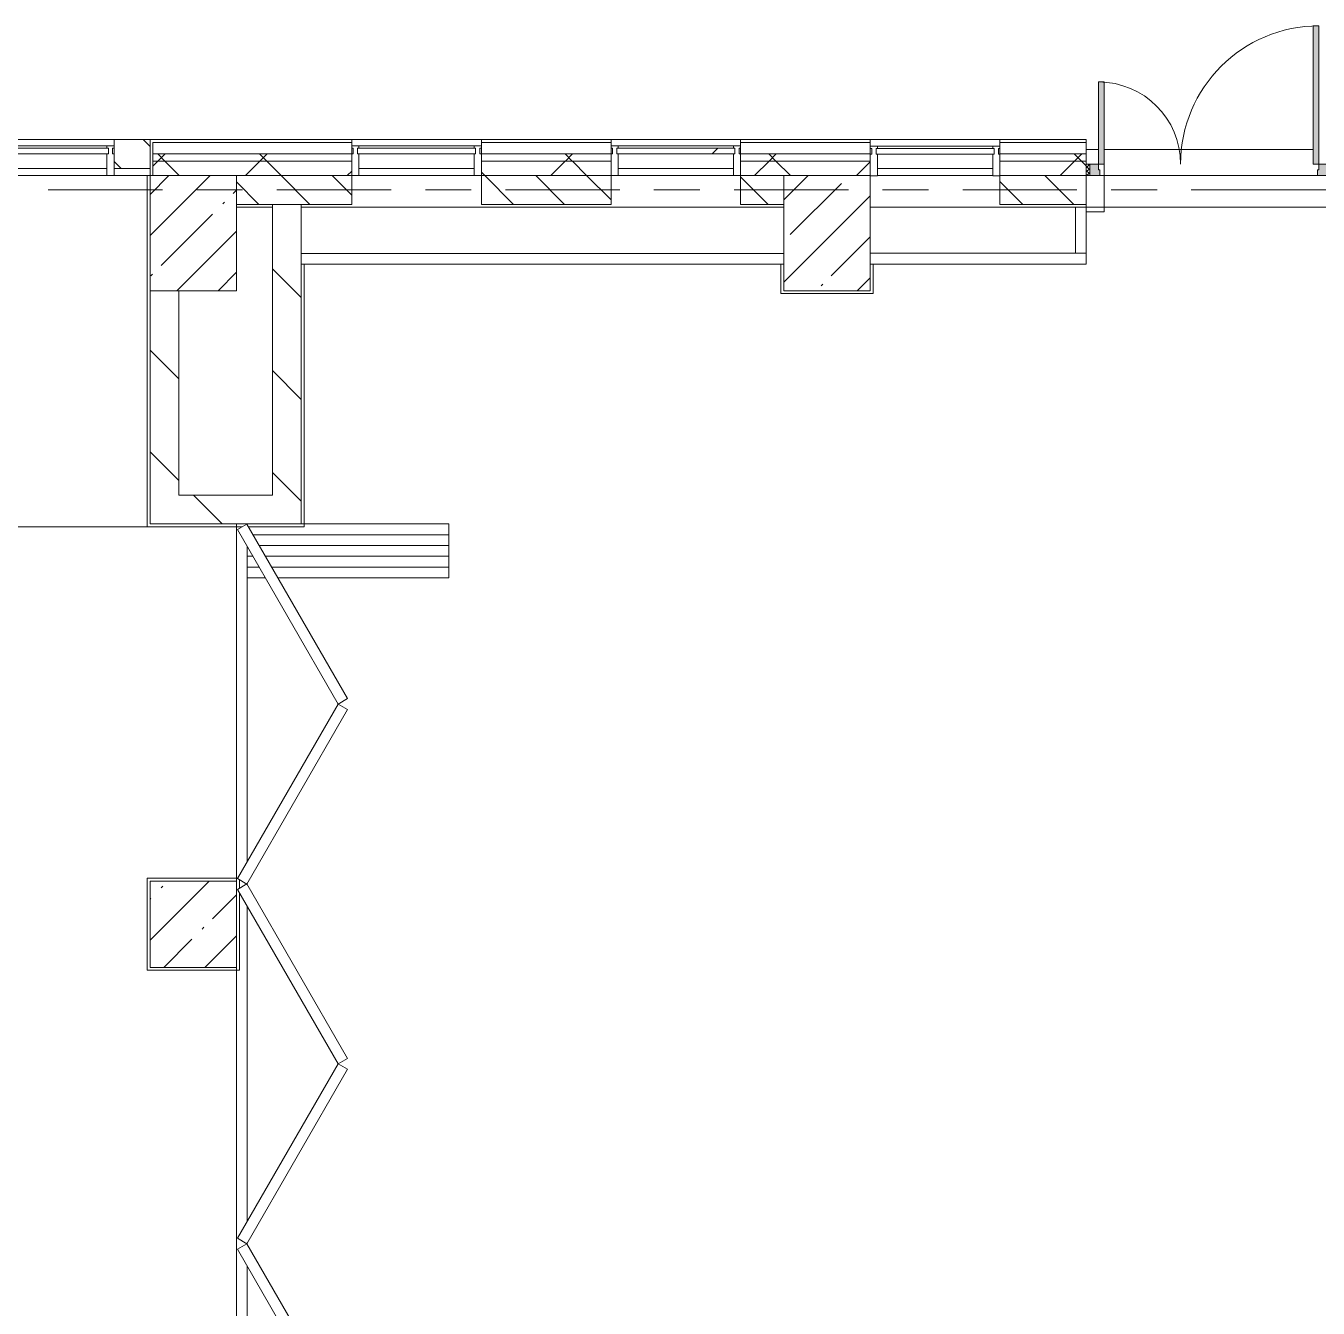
# Model space of a CAD drawing. Header units: millimetres. Extents: x 54725 to 263872, y -8553 to 29614.
# Drawn here: x 149709 to 158682, y 19233 to 28140 of the extents above; entities that cross this region are included whole.
import ezdxf

# ---------------------------------------------------------------- set-up
doc = ezdxf.new("R2010")
doc.units = ezdxf.units.MM
doc.linetypes.add('Осевая', pattern=[1587.5, 317.5, -238.125, 793.75, -238.125])
for name, color, linetype, lineweight, true_color in [('A-DOOR-3', 7, 'Continuous', 5, 0xaaaaaa), ('A-DOOR-4', 7, 'Continuous', 5, 0xe2e2e2), ('A-DOOR-FRAM-3', 7, 'Continuous', 5, 0xaaaaaa), ('A-FLOR-1', 7, 'Continuous', 5, 0xaaaaaa)]:
    doc.layers.add(name, color=color, linetype=linetype, lineweight=lineweight, true_color=true_color)
for name, color, linetype, lineweight in [('A-GLAZ-CURT-3', 7, 'Continuous', 5), ('A-GLAZ-CWMG-3', 7, 'Continuous', 5), ('A-WALL', 7, 'Continuous', 9), ('A-WALL-4', 7, 'Continuous', 5), ('I-WALL-3', 7, 'Continuous', 5), ('S-COLS', 7, 'Continuous', 5), ('Оси', 7, 'Continuous', 9), ('Оси-2', 7, 'Осевая', 9)]:
    doc.layers.add(name, color=color, linetype=linetype, lineweight=lineweight)
pattern_1 = [(135, (136861.56, 0), (-176.7767, -176.7767), [])]
pattern_2 = [(135, (136861.56, 0), (-353.553, -353.553), [])]
pattern_3 = [(45, (136861.56, 0), (-353.5534, 353.5534), []), (135, (136861.56, 0), (-353.5534, -353.5534), [])]

# ---------------------------------------------------------------- blocks, each defined once
blk = doc.blocks.new('BSC_Колонна _Прямоугольная - 600х800-24078684-Общий план 1 этажа с размещением фрагментов 1_10-1_12')
at = {"layer": 'S-COLS'}
h = blk.add_hatch(dxfattribs=at)
h.set_pattern_fill('FP_81', color=256, style=0, pattern_type=2)
h.set_pattern_definition([(45, (-14010, -26700), (-285.123, 285.123), []), (45, (-13724.88, -26700), (-285.123, 285.123), [504.031, -100.806, 16.764, -84.042])])
h.paths.add_polyline_path([(-300, -400), (300, -400), (300, 400), (-300, 400), (-300, -283.6)])
for p, q in [((300, 400), (-300, 400)), ((-300, 400), (-300, -400)), ((300, -400), (300, 400)), ((-300, -400), (300, -400))]:
    blk.add_line(p, q, dxfattribs=at)
blk = doc.blocks.new('BSC_Колонна _Прямоугольная - 600х600-V124-Общий план 1 этажа с размещением фрагментов 1_10-1_12')
at = {"layer": 'S-COLS'}
h = blk.add_hatch(dxfattribs=at)
h.set_pattern_fill('FP_87', color=256, style=0, pattern_type=2)
h.set_pattern_definition([(45, (-14010, -21900), (-285.123, 285.123), []), (45, (-13724.88, -21900), (-285.123, 285.123), [504.031, -100.806, 16.764, -84.042])])
h.paths.add_polyline_path([(205.7, -300), (300, -300), (300, 300), (-300, 300), (-300, -300), (-266.9, -300)])
for p, q in [((300, 300), (-300, 300)), ((-300, 300), (-300, -300)), ((300, -300), (300, 300)), ((-300, -300), (300, -300))]:
    blk.add_line(p, q, dxfattribs=at)
blk = doc.blocks.new('Системная панель - Стекло - 40мм-22856102-Общий план 1 этажа с размещением фрагментов 1_10-1_12')
at = {"layer": 'A-GLAZ-CURT-3'}
h = blk.add_hatch(dxfattribs=at)
h.set_pattern_fill('FP_93', color=256, style=0, pattern_type=2)
h.set_pattern_definition([(45, (-17860.3, -26790), (-1414.21, 1414.21), [1000, -3000]), (45, (-18860.3, -27290), (-1414.21, 1414.21), [3000, -1000]), (45, (-16860.3, -27790), (-1414.21, 1414.21), [1000, -3000])])
h.paths.add_polyline_path([(53.6, -40), (410, -40), (410, 0), (-410, 0), (-410, -40), (-400, -40)])
for p, q in [((410, 0), (-410, 0)), ((-410, 0), (-410, -40)), ((410, -40), (410, 0)), ((-410, -40), (410, -40))]:
    blk.add_line(p, q, dxfattribs=at)
blk = doc.blocks.new('Прямоугольный импост - Импост структурный с накладкой - 160мм Темный-33186088-Общий план 1 этажа с размещением фрагментов 1_10-1_12')
at = {"layer": 'A-GLAZ-CWMG-3'}
for p, q in [((17760.3, 27307), (16960.3, 27307)), ((17760.3, 27150), (16960.3, 27150))]:
    blk.add_line(p, q, dxfattribs=at)
blk = doc.blocks.new('Прямоугольный импост - Импост структурный с накладкой - 190мм-22856094-Общий план 1 этажа с размещением фрагментов 1_10-1_12')
at = {"layer": 'A-GLAZ-CWMG-3'}
for p, q in [((-50, 40), (-50, 190)), ((-50, 190), (0, 190)), ((0, 190), (0, 40)), ((-40, 40), (-50, 40)), ((-50, -17), (-50, 0)), ((-50, 0), (-40, 0)), ((-40, 0), (-40, 40)), ((-10, 40), (-10, 0)), ((0, 40), (-10, 40)), ((-10, 0), (0, 0)), ((0, 0), (0, -17)), ((0, -17), (-50, -17))]:
    blk.add_line(p, q, dxfattribs=at)
blk = doc.blocks.new('Системная панель - Стекло - 40мм-V134-Общий план 1 этажа с размещением фрагментов 1_10-1_12')
at = {"layer": 'A-GLAZ-CURT-3'}
for p, q in [((410, 0), (-410, 0)), ((-410, 0), (-410, -40)), ((410, -40), (410, 0)), ((-410, -40), (410, -40))]:
    blk.add_line(p, q, dxfattribs=at)
blk = doc.blocks.new('Прямоугольный импост - Импост структурный с накладкой - 190мм-V135-Общий план 1 этажа с размещением фрагментов 1_10-1_12')
at = {"layer": 'A-GLAZ-CWMG-3'}
for p, q in [((-50, 40), (-50, 190)), ((-50, 190), (0, 190)), ((0, 190), (0, 40)), ((-40, 40), (-50, 40)), ((-50, -17), (-50, 0)), ((-50, 0), (-40, 0)), ((-40, 0), (-40, 40)), ((-10, 40), (-10, 0)), ((0, 40), (-10, 40)), ((-10, 0), (0, 0)), ((0, 0), (0, -17)), ((0, -17), (-50, -17))]:
    blk.add_line(p, q, dxfattribs=at)
blk = doc.blocks.new('Системная панель - Стекло - 40мм-V141-Общий план 1 этажа с размещением фрагментов 1_10-1_12')
at = {"layer": 'A-GLAZ-CURT-3'}
for p, q in [((397.5, 0), (-397.5, 0)), ((-397.5, 0), (-397.5, -40)), ((397.5, -40), (397.5, 0)), ((-397.5, -40), (397.5, -40))]:
    blk.add_line(p, q, dxfattribs=at)
blk = doc.blocks.new('Прямоугольный импост - Импост структурный с накладкой - 160мм-22794257-Общий план 1 этажа с размещением фрагментов 1_10-1_12')
at = {"layer": 'A-GLAZ-CWMG-3'}
for p, q in [((4935, 27307), (4160, 27307)), ((4935, 27150), (4160, 27150))]:
    blk.add_line(p, q, dxfattribs=at)
blk = doc.blocks.new('Прямоугольный импост - Импост структурный с накладкой - 190мм-20153711-Общий план 1 этажа с размещением фрагментов 1_10-1_12')
at = {"layer": 'A-GLAZ-CWMG-3'}
for p, q in [((-50, 40), (-50, 190)), ((-50, 190), (0, 190)), ((0, 190), (0, 40)), ((-40, 40), (-50, 40)), ((-50, -17), (-50, 0)), ((-50, 0), (-40, 0)), ((-40, 0), (-40, 40)), ((-10, 40), (-10, 0)), ((0, 40), (-10, 40)), ((-10, 0), (0, 0)), ((0, 0), (0, -17)), ((0, -17), (-50, -17))]:
    blk.add_line(p, q, dxfattribs=at)
blk = doc.blocks.new('DOR__перегородка__Прямоугольная - ТП-2_ Вн_ДПГ_9480х4200h_2-23998078-Общий план 1 этажа с размещением фрагментов 1_10-1_12')
at = {"layer": 'A-DOOR-3'}
for p, q in [((0, 0), (2650, 0)), ((3250, 0), (6400, 0)), ((7000, 0), (9480, 0)), ((0, -75), (1987.4, -75)), ((2137.4, -75), (4324.5, -75)), ((4474.5, -75), (4486.7, -75)), ((4636.7, -75), (6823.8, -75)), ((6973.8, -75), (6985, -75)), ((7135, -75), (9323.2, -75)), ((9105.2, -200.9), (9105.2, -75)), ((9180.2, -157.6), (9180.2, -75)), ((9255.2, -114.3), (9255.2, -75)), ((9473.2, -75), (9480, -75)), ((9330.2, -1474.2), (9330.2, -157.6)), ((9405.2, -1474.2), (9405.2, -114.3)), ((9180.2, -1474.2), (9180.2, -244.2)), ((9255.2, -1474.2), (9255.2, -200.9)), ((9105.2, -1474.2), (9105.2, -287.5)), ((9480, -1474.2), (9480, -450)), ((9105.2, -1474.2), (9480, -1474.2))]:
    blk.add_line(p, q, dxfattribs=at)
at = {"layer": 'A-DOOR-FRAM-3'}
for p, q in [((2019.1, -6.7), (1981.6, -71.7)), ((1981.6, -71.7), (3193.9, -771.8)), ((3231.5, -706.9), (2019.1, -6.7)), ((4442.7, -6.7), (3230.4, -706.9)), ((3267.9, -771.8), (4480.3, -71.7)), ((4480.3, -71.7), (4442.7, -6.7)), ((4518.4, -6.7), (4480.9, -71.7)), ((4480.9, -71.7), (5693.3, -771.8)), ((5730.8, -706.9), (4518.4, -6.7)), ((6942.1, -6.7), (5729.7, -706.9)), ((5767.3, -771.8), (6979.6, -71.7)), ((6979.6, -71.7), (6942.1, -6.7)), ((7016.7, -6.7), (6979.2, -71.7)), ((6979.2, -71.7), (8191.6, -771.8)), ((8229.1, -706.9), (7016.7, -6.7)), ((9441.4, -6.7), (8229.1, -706.9)), ((8266.6, -771.8), (9478.9, -71.7)), ((9478.9, -71.7), (9441.4, -6.7)), ((3193.9, -771.8), (3231.5, -706.9)), ((3230.4, -706.9), (3267.9, -771.8)), ((5693.3, -771.8), (5730.8, -706.9)), ((5729.7, -706.9), (5767.3, -771.8)), ((8191.6, -771.8), (8229.1, -706.9)), ((8229.1, -706.9), (8266.6, -771.8))]:
    blk.add_line(p, q, dxfattribs=at)
blk = doc.blocks.new('Прямоугольный импост - Импост структурный с накладкой - 190мм-22856098-Общий план 1 этажа с размещением фрагментов 1_10-1_12')
at = {"layer": 'A-GLAZ-CWMG-3'}
for p, q in [((0, 190), (-50, 190)), ((-50, 190), (-50, 40)), ((0, 40), (0, 190)), ((-50, 40), (-40, 40)), ((-40, 0), (-50, 0)), ((-50, 0), (-50, -17)), ((-40, 40), (-40, 0)), ((-10, 0), (-10, 40)), ((-10, 40), (0, 40)), ((0, 0), (-10, 0)), ((0, -17), (0, 0)), ((-50, -17), (0, -17))]:
    blk.add_line(p, q, dxfattribs=at)
blk = doc.blocks.new('Прямоугольный импост - Импост структурный с накладкой - 190мм-V169-Общий план 1 этажа с размещением фрагментов 1_10-1_12')
at = {"layer": 'A-GLAZ-CWMG-3'}
for p, q in [((0, 190), (-50, 190)), ((-50, 190), (-50, 40)), ((0, 40), (0, 188.3)), ((-50, 40), (-40, 40)), ((-40, 0), (-50, 0)), ((-50, 0), (-50, -17)), ((-40, 40), (-40, 0)), ((-10, 0), (-10, 40)), ((-10, 40), (0, 40)), ((0, 0), (-10, 0)), ((0, -17), (0, 0)), ((-50, -17), (0, -17))]:
    blk.add_line(p, q, dxfattribs=at)
blk = doc.blocks.new('BSC_Колонна _Прямоугольная - 600х800-V222-Общий план 1 этажа с размещением фрагментов 1_10-1_12')
at = {"layer": 'S-COLS'}
h = blk.add_hatch(dxfattribs=at)
h.set_pattern_fill('FP_169', color=256, style=0, pattern_type=2)
h.set_pattern_definition([(45, (-18410.26, -26700), (-285.123, 285.123), []), (45, (-18125.13, -26700), (-285.123, 285.123), [504.031, -100.806, 16.764, -84.042])])
h.paths.add_polyline_path([(-125.5, -400), (300, -400), (300, 400), (-300, 400), (-300, -400)])
for p, q in [((300, 400), (-300, 400)), ((-300, 400), (-300, -400)), ((300, -400), (300, 400)), ((-300, -400), (300, -400))]:
    blk.add_line(p, q, dxfattribs=at)
blk = doc.blocks.new('110_Дверь_СКБ_2Ст_Наружная - ДН-1_л_ Двухстворчатая 1450 х3300 _h_ в свету с верхним остеклением-23567691-Общий план 1 этажа с размещением фрагментов 1_10-1_12')
at = {"layer": 'A-DOOR-3'}
h = blk.add_hatch(dxfattribs=at)
h.set_pattern_fill('FP_186', color=256, style=0, pattern_type=2)
h.set_pattern_definition([(135, (1501.41, 189.685), (-14.14214, -14.14214), []), (225, (1501.41, 189.685), (14.14214, -14.14214), [])])
h.paths.add_polyline_path([(844.5, -125), (869.5, -125), (869.5, -45), (844.5, -45), (844.5, -85)])
at = {"layer": 'A-DOOR-4'}
for points in [[(744.5, -45), (784.5, -45), (784.5, 915), (744.5, 915), (744.5, 25.9)], [(-745.5, -45), (-705.5, -45), (-705.5, 525), (-745.5, 525), (-745.5, -15)]]:
    blk.add_hatch(color=256, dxfattribs=at).paths.add_polyline_path(points)
h = blk.add_hatch(color=256, dxfattribs=at)
h.paths.add_polyline_path([(784.5, -125), (844.5, -125), (844.5, -45), (784.5, -45), (784.5, -85), (774.5, -85), (774.5, -125)])
h.paths.add_polyline_path([(-735.5, -125), (-735.5, -85), (-745.5, -85), (-745.5, -45), (-805.5, -45), (-805.5, -125), (-745.5, -125)])
at = {"layer": 'A-DOOR-FRAM-3'}
h = blk.add_hatch(dxfattribs=at)
h.set_pattern_fill('FP_187', color=256, style=0, pattern_type=2)
h.set_pattern_definition([(45, (-621.384, 189.685), (-14.1421, 14.1421), []), (135, (-621.384, 189.685), (-14.1421, -14.1421), [])])
h.paths.add_polyline_path([(-805.5, -125), (-810.5, -45), (-830.5, -50.7), (-830.5, -125), (-810.5, -125)])
at = {"layer": 'A-DOOR-3'}
for p, q in [((784.5, 915), (744.5, 915)), ((744.5, 915), (744.5, -45)), ((784.5, -45), (784.5, 915)), ((-745.5, 525), (-745.5, -45)), ((-705.5, 525), (-745.5, 525)), ((-705.5, -45), (-705.5, 525)), ((-745.5, -45), (-705.5, -45)), ((744.5, -45), (784.5, -45))]:
    blk.add_line(p, q, dxfattribs=at)
for centre, radius, start, end in [((784.5, -45), 960, 90, 180), ((-745.5, -45), 570, 0, 90)]:
    blk.add_arc(centre, radius, start, end, dxfattribs=at)
at = {"layer": 'A-DOOR-FRAM-3'}
for p, q in [((-805.5, -45), (-830.5, -45)), ((-830.5, -45), (-830.5, -125)), ((-745.5, -45), (-805.5, -45)), ((-805.5, -45), (-805.5, -125)), ((-805.5, -125), (-805.5, -45)), ((-745.5, -85), (-745.5, -45)), ((-735.5, -85), (-745.5, -85)), ((-735.5, -125), (-735.5, -85)), ((784.5, -85), (774.5, -85)), ((774.5, -85), (774.5, -125)), ((784.5, -45), (784.5, -85)), ((844.5, -45), (784.5, -45)), ((844.5, -125), (844.5, -45)), ((869.5, -45), (844.5, -45)), ((844.5, -45), (844.5, -125)), ((869.5, -125), (869.5, -45)), ((-830.5, -125), (-805.5, -125)), ((-805.5, -125), (-735.5, -125)), ((774.5, -125), (844.5, -125)), ((844.5, -125), (869.5, -125))]:
    blk.add_line(p, q, dxfattribs=at)
blk = doc.blocks.new('Системная панель - Стекло - 40мм-V239-Общий план 1 этажа с размещением фрагментов 1_10-1_12')
at = {"layer": 'A-GLAZ-CURT-3'}
for p, q in [((410, 0), (-410, 0)), ((-410, 0), (-410, -40)), ((410, -40), (410, 0)), ((-410, -40), (410, -40))]:
    blk.add_line(p, q, dxfattribs=at)
blk = doc.blocks.new('Зашивка приборов отопления12 - Зашивка приборов отопления-33278990-Общий план 1 этажа с размещением фрагментов 1_10-1_12')
at = {"layer": 'A-WALL-4'}
for p, q in [((37640, 23400), (34289.7, 23400)), ((34289.7, 23079), (37640, 23079)), ((37640, 23079), (34289.7, 23079)), ((34289.7, 23004), (37640, 23004))]:
    blk.add_line(p, q, dxfattribs=at)
blk = doc.blocks.new('Зашивка приборов отопления13 - Зашивка приборов отопления-33279120-Общий план 1 этажа с размещением фрагментов 1_10-1_12')
at = {"layer": 'A-WALL-4'}
for p, q in [((20135.9, 26880), (18710.3, 26880)), ((20135.9, 26560), (20135.9, 26880)), ((20136.3, 26880), (20136.3, 26560)), ((20210.4, 26560), (20210.4, 26880)), ((18710.3, 26560), (20135.9, 26560)), ((20210.4, 26560), (20135.9, 26560)), ((20210.4, 26485), (20210.4, 26560)), ((18710.3, 26485), (20210.4, 26485)), ((20136.3, 26484.2), (20210.4, 26484.2))]:
    blk.add_line(p, q, dxfattribs=at)

msp = doc.modelspace()

# ---------------------------------------------------------------- hatches: boundary and pattern name
at = {"layer": 'A-WALL-4'}
h = msp.add_hatch(dxfattribs=at)
h.set_pattern_fill('FP_62', color=256, style=0, pattern_type=2)
h.set_pattern_definition(pattern_1)
h.paths.add_polyline_path([(150571.6, 27150), (150571.6, 27350), (150321.8, 27350), (150321.8, 27150), (150551.6, 27150)])
h.paths.add_polyline_path([(140922, 27150), (140971.6, 27150), (140971.6, 27350), (140921.6, 27350), (140921.6, 27150)])
h = msp.add_hatch(dxfattribs=at)
h.set_pattern_fill('FP_84', color=256, style=0, pattern_type=2)
h.set_pattern_definition(pattern_3)
h.paths.add_polyline_path([(170572, 27200), (170621.6, 27200), (170621.6, 27250), (168771.6, 27250), (168771.6, 27200), (170571.6, 27200)])
h.paths.add_polyline_path([(156471.8, 27200), (157071.6, 27200), (157071.6, 27250), (156471.8, 27250), (156471.8, 27210)])
h.paths.add_polyline_path([(158771.6, 27200), (167671.6, 27200), (167671.6, 27250), (158771.6, 27250), (158771.6, 27210)])
h.paths.add_polyline_path([(151621.6, 27200), (151971.8, 27202.5), (151971.8, 27250), (150591.6, 27250), (150591.6, 27200), (151171.6, 27200)])
h.paths.add_polyline_path([(153751, 27200), (153771.8, 27200), (153771.8, 27250), (152871.8, 27250), (152871.8, 27200), (153460.4, 27200)])
h.paths.add_polyline_path([(154799.8, 27200), (155571.8, 27200), (155571.8, 27250), (154671.8, 27250), (154671.8, 27200)])
h = msp.add_hatch(dxfattribs=at)
h.set_pattern_fill('FP_84', color=256, style=0, pattern_type=2)
h.set_pattern_definition(pattern_3)
h.paths.add_polyline_path([(161092.7, 27100), (167639.6, 27102), (167639.6, 27110), (167671.6, 27115.5), (167671.6, 27200), (158771.6, 27200), (158771.6, 27100), (159371.6, 27100)])
h.paths.add_polyline_path([(152871.8, 27100), (153771.8, 27100), (153771.8, 27200), (152871.8, 27197.6)])
h.paths.add_polyline_path([(151971.8, 27100), (151971.8, 27200), (150591.6, 27200), (150591.6, 27100), (151653.4, 27100)])
h.paths.add_polyline_path([(170571.6, 27100), (170571.6, 27200), (168771.6, 27200), (168771.6, 27110), (168803.6, 27109.2), (168803.6, 27102), (170531.9, 27100)])
h.paths.add_polyline_path([(154671.8, 27100), (155571.8, 27100), (155571.8, 27200), (154671.8, 27200), (154671.8, 27166.5)])
h.paths.add_polyline_path([(156471.8, 27100), (157071.6, 27100), (157071.6, 27200), (156471.8, 27200), (156471.8, 27116.6)])
h = msp.add_hatch(dxfattribs=at)
h.set_pattern_fill('FP_62', color=256, style=0, pattern_type=2)
h.set_pattern_definition(pattern_1)
h.paths.add_polyline_path([(151971.8, 26900), (151971.8, 27100), (151171.6, 27100), (151171.6, 26900), (151715.2, 26900)])
h.paths.add_polyline_path([(157071.6, 26900), (157071.6, 27100), (156471.8, 27100), (156471.8, 26900), (156897.4, 26900)])
h.paths.add_polyline_path([(153771.8, 26900), (153771.8, 27100), (152871.8, 27100), (152871.8, 26900), (153751, 26900)])
h.paths.add_polyline_path([(154971.8, 26900), (154971.8, 27100), (154671.8, 27100), (154671.8, 26900), (154799.8, 26900)])
at = {"layer": 'I-WALL-3'}
h = msp.add_hatch(dxfattribs=at)
h.set_pattern_fill('FP_83', color=256, style=0, pattern_type=2)
h.set_pattern_definition(pattern_2)
h.paths.add_polyline_path([(151621.6, 24680), (151621.6, 26900), (151421.6, 26900), (151421.6, 24680)])
h = msp.add_hatch(dxfattribs=at)
h.set_pattern_fill('FP_83', color=256, style=0, pattern_type=2)
h.set_pattern_definition(pattern_2)
h.paths.add_polyline_path([(150604.6, 24680), (150771.8, 24680), (150771.8, 26300), (150571.8, 26300), (150571.8, 24680)])
h = msp.add_hatch(dxfattribs=at)
h.set_pattern_fill('FP_83', color=256, style=0, pattern_type=2)
h.set_pattern_definition(pattern_2)
h.paths.add_polyline_path([(150771.8, 24680), (151421.6, 24680), (151421.6, 24880), (150771.8, 24880)])

# ---------------------------------------------------------------- linework, layer by layer
at = {"layer": 'A-FLOR-1'}
for p, q in [((150271.8, 27100), (149496.8, 27100)), ((150571.6, 27100), (150321.8, 27100)), ((150551.6, 24660), (150551.6, 27100)), ((157196.6, 27180), (157196.6, 26849)), ((157196.6, 26849), (157072, 26849)), ((151641.6, 26484), (151641.6, 24660)), ((154951.8, 26280), (154951.8, 26484)), ((155591.8, 26485), (155591.8, 26280)), ((155591.8, 26280), (154951.8, 26280)), ((146571.6, 24660), (151210.4, 24660)), ((151641.6, 24660), (151254.2, 24660)), ((150551.6, 21580), (150551.6, 22220)), ((150551.6, 22220), (151180.2, 22220)), ((151191.6, 22209.1), (151191.6, 22149.8)), ((151191.6, 22119.1), (151191.6, 21580)), ((151191.6, 21580), (150551.6, 21580))]:
    msp.add_line(p, q, dxfattribs=at)
at = {"layer": 'A-WALL'}
for p, q in [((150591.6, 27100), (150591.6, 27330)), ((150591.6, 27330), (151971.8, 27330)), ((152871.8, 27330), (153771.8, 27330)), ((154671.8, 27330), (155571.8, 27330)), ((156471.8, 27330), (157071.6, 27330)), ((150591.6, 27250), (151971.8, 27250)), ((150591.6, 27200), (151971.8, 27200)), ((152871.8, 27250), (153771.8, 27250)), ((152871.8, 27200), (153771.8, 27200)), ((154671.8, 27250), (155571.8, 27250)), ((154671.8, 27200), (155571.8, 27200)), ((156471.8, 27250), (157071.6, 27250)), ((156471.8, 27200), (157071.6, 27200)), ((151171.6, 27100), (151971.8, 27100)), ((151971.8, 27100), (151171.6, 27100)), ((152871.8, 27100), (153771.8, 27100)), ((153771.8, 27100), (152871.8, 27100)), ((154671.8, 27100), (154971.8, 27100)), ((154971.8, 27100), (154671.8, 27100)), ((156471.8, 27100), (157071.6, 27100)), ((157071.6, 27100), (156471.8, 27100)), ((151621.6, 26900), (151421.6, 26900))]:
    msp.add_line(p, q, dxfattribs=at)
at = {"layer": 'A-WALL-4'}
for p, q in [((140921.6, 27350), (154671.8, 27350)), ((150321.8, 27350), (150321.8, 27150)), ((150571.6, 27350), (150571.6, 27100)), ((151971.8, 27100), (151971.8, 27350)), ((152871.8, 27350), (152871.8, 27100)), ((153771.8, 27100), (153771.8, 27350)), ((154671.8, 27350), (154671.8, 27100)), ((154671.8, 27350), (157071.6, 27350)), ((155571.8, 27100), (155571.8, 27350)), ((156471.8, 27350), (156471.8, 27100)), ((157071.6, 27180), (157071.6, 27350)), ((157071.6, 27280), (157156.6, 27280)), ((157196.6, 27280), (158646.6, 27280)), ((150321.8, 27150), (150571.6, 27150)), ((151971.8, 26900), (151971.8, 27100)), ((152821.8, 27100), (152021.8, 27100)), ((152871.8, 27100), (152871.8, 26900)), ((153771.8, 26900), (153771.8, 27100)), ((154621.8, 27100), (153821.8, 27100)), ((154671.8, 27100), (154671.8, 26900)), ((156421.9, 27100), (155621.4, 27100)), ((156471.8, 27100), (156471.8, 26900)), ((157071.6, 26900), (157071.6, 27100)), ((158676.6, 27100), (157166.6, 27100)), ((151171.6, 26900), (151421.6, 26900)), ((151621.6, 26900), (151971.8, 26900)), ((152871.8, 26900), (153771.8, 26900)), ((154671.8, 26900), (154971.8, 26900)), ((156471.8, 26900), (157071.6, 26900))]:
    msp.add_line(p, q, dxfattribs=at)
at = {"layer": 'I-WALL-3'}
for p, q in [((152021.8, 27100), (152821.8, 27100)), ((153821.8, 27100), (154621.8, 27100)), ((155621.4, 27100), (156421.9, 27100)), ((157166.6, 27100), (158676.6, 27100)), ((151421.6, 26880), (151171.6, 26880)), ((151421.6, 26900), (151421.6, 24880)), ((151621.6, 24680), (151621.6, 26900)), ((154971.8, 26880), (151621.6, 26880)), ((157071.6, 26880), (155571.8, 26880)), ((157071.6, 26900), (157071.6, 26880)), ((158771.6, 26880), (157072, 26880)), ((150571.8, 26300), (150571.8, 24680)), ((150771.8, 24880), (150771.8, 26300)), ((151421.6, 24880), (150771.8, 24880)), ((150571.8, 24680), (151621.6, 24680))]:
    msp.add_line(p, q, dxfattribs=at)
at = {"layer": 'Оси'}
msp.add_line((158152, 27000), (170652, 27000), dxfattribs=at)
at = {"layer": 'Оси-2'}
msp.add_line((146132.8, 27000), (158152, 27000), dxfattribs=at)

# ---------------------------------------------------------------- block references
at = {"layer": 'A-DOOR-3'}
msp.add_blockref('110_Дверь_СКБ_2Ст_Наружная - ДН-1_л_ Двухстворчатая 1450 х3300 _h_ в свету с верхним остеклением-23567691-Общий план 1 этажа с размещением фрагментов 1_10-1_12', (157902.1, 27225), dxfattribs=at)
at = {"layer": 'A-DOOR-3', "rotation": 90.00000000000044}
msp.add_blockref('DOR__перегородка__Прямоугольная - ТП-2_ Вн_ДПГ_9480х4200h_2-23998078-Общий план 1 этажа с размещением фрагментов 1_10-1_12', (151171.6, 15200), dxfattribs=at)
at = {"layer": 'A-GLAZ-CURT-3'}
for name, p in [('Системная панель - Стекло - 40мм-V141-Общий план 1 этажа с размещением фрагментов 1_10-1_12', (149884.3, 27290)), ('Системная панель - Стекло - 40мм-V239-Общий план 1 этажа с размещением фрагментов 1_10-1_12', (152421.8, 27290)), ('Системная панель - Стекло - 40мм-22856102-Общий план 1 этажа с размещением фрагментов 1_10-1_12', (154221.8, 27290)), ('Системная панель - Стекло - 40мм-V134-Общий план 1 этажа с размещением фрагментов 1_10-1_12', (156021.8, 27288.3))]:
    msp.add_blockref(name, p, dxfattribs=at)
at = {"layer": 'A-GLAZ-CWMG-3'}
for name, p in [('Прямоугольный импост - Импост структурный с накладкой - 160мм-22794257-Общий план 1 этажа с размещением фрагментов 1_10-1_12', (145336.8, 0)), ('Прямоугольный импост - Импост структурный с накладкой - 160мм Темный-33186088-Общий план 1 этажа с размещением фрагментов 1_10-1_12', (135061.6, 0)), ('Прямоугольный импост - Импост структурный с накладкой - 160мм Темный-33186088-Общий план 1 этажа с размещением фрагментов 1_10-1_12', (136861.6, 0)), ('Прямоугольный импост - Импост структурный с накладкой - 160мм Темный-33186088-Общий план 1 этажа с размещением фрагментов 1_10-1_12', (138661.6, -1.7))]:
    msp.add_blockref(name, p, dxfattribs=at)
at = {"layer": 'A-GLAZ-CWMG-3', "extrusion": (0, 0, -1), "rotation": 180}
for name, p in [('Прямоугольный импост - Импост структурный с накладкой - 190мм-20153711-Общий план 1 этажа с размещением фрагментов 1_10-1_12', (-150321.8, 27290)), ('Прямоугольный импост - Импост структурный с накладкой - 190мм-22856094-Общий план 1 этажа с размещением фрагментов 1_10-1_12', (-152871.8, 27290)), ('Прямоугольный импост - Импост структурный с накладкой - 190мм-22856094-Общий план 1 этажа с размещением фрагментов 1_10-1_12', (-154671.8, 27290)), ('Прямоугольный импост - Импост структурный с накладкой - 190мм-V135-Общий план 1 этажа с размещением фрагментов 1_10-1_12', (-156471.8, 27288.3))]:
    msp.add_blockref(name, p, dxfattribs=at)
at = {"layer": 'A-GLAZ-CWMG-3', "rotation": 180}
for name, p in [('Прямоугольный импост - Импост структурный с накладкой - 190мм-22856098-Общий план 1 этажа с размещением фрагментов 1_10-1_12', (151971.8, 27290)), ('Прямоугольный импост - Импост структурный с накладкой - 190мм-22856098-Общий план 1 этажа с размещением фрагментов 1_10-1_12', (153771.8, 27290)), ('Прямоугольный импост - Импост структурный с накладкой - 190мм-V169-Общий план 1 этажа с размещением фрагментов 1_10-1_12', (155571.8, 27288.3))]:
    msp.add_blockref(name, p, dxfattribs=at)
at = {"layer": 'A-WALL-4'}
for name, p in [('Зашивка приборов отопления12 - Зашивка приборов отопления-33278990-Общий план 1 этажа с размещением фрагментов 1_10-1_12', (117331.8, 3480)), ('Зашивка приборов отопления13 - Зашивка приборов отопления-33279120-Общий план 1 этажа с размещением фрагментов 1_10-1_12', (136861.6, 0))]:
    msp.add_blockref(name, p, dxfattribs=at)
at = {"layer": 'S-COLS'}
for name, p in [('BSC_Колонна _Прямоугольная - 600х800-24078684-Общий план 1 этажа с размещением фрагментов 1_10-1_12', (150871.6, 26700)), ('BSC_Колонна _Прямоугольная - 600х800-V222-Общий план 1 этажа с размещением фрагментов 1_10-1_12', (155271.8, 26700)), ('BSC_Колонна _Прямоугольная - 600х600-V124-Общий план 1 этажа с размещением фрагментов 1_10-1_12', (150871.6, 21900))]:
    msp.add_blockref(name, p, dxfattribs=at)

doc.saveas('drawing.dxf')
